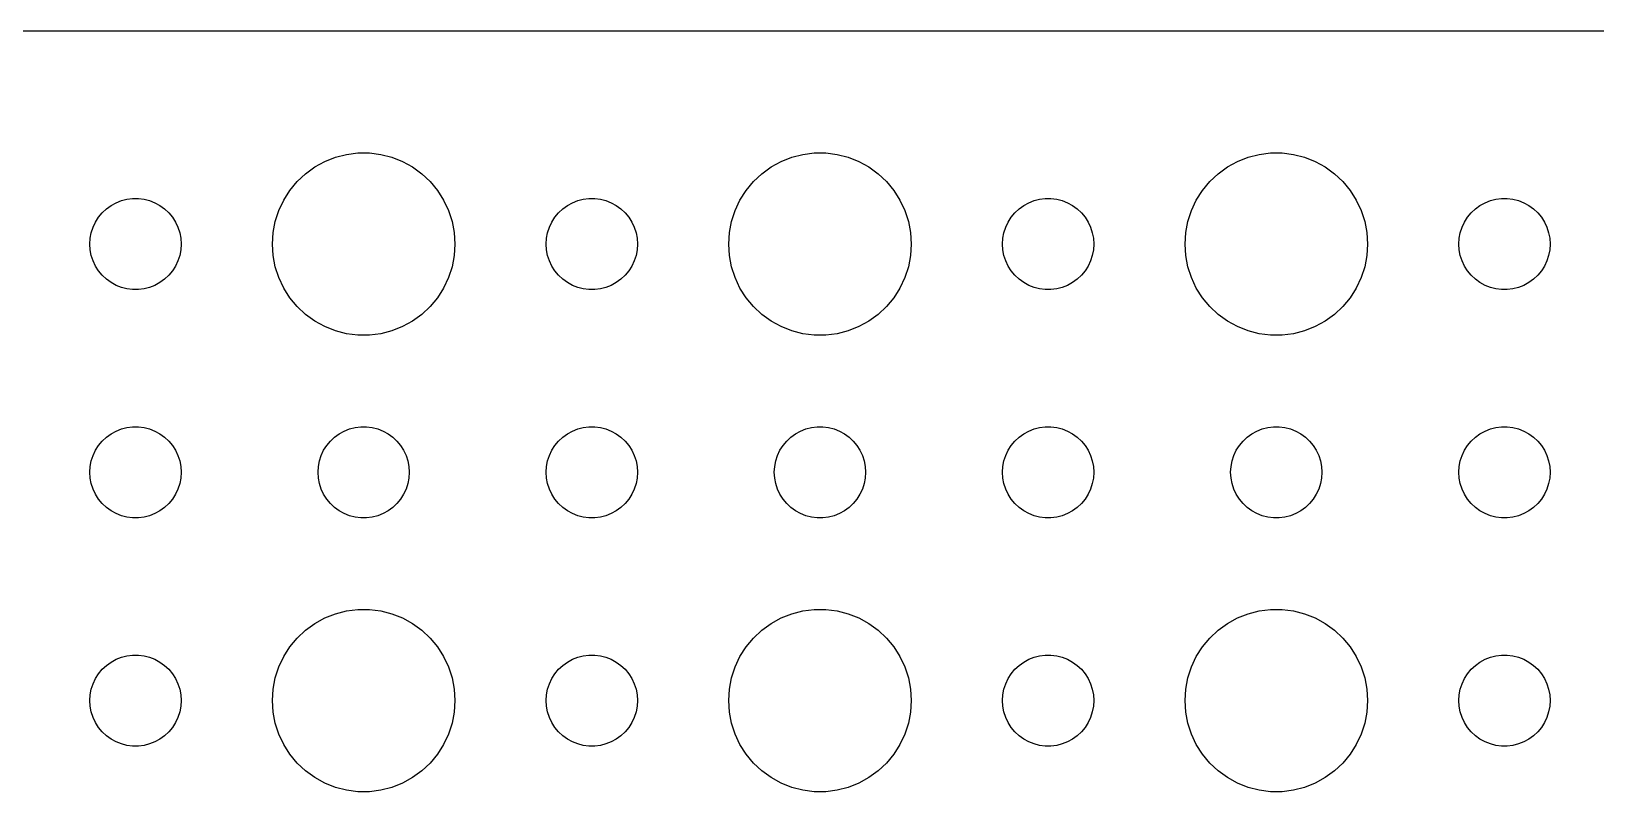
# Model space of a CAD drawing. Header units: metres. Extents: x -112 to 112, y -104 to 104.
# Drawn here: x -55.9 to -4.5, y 79.5 to 104.5 of the extents above; entities that cross this region are included whole.
import ezdxf

# ---------------------------------------------------------------- set-up
doc = ezdxf.new("R2010")
doc.units = ezdxf.units.M

msp = doc.modelspace()

# ---------------------------------------------------------------- linework, layer by layer
for p, q in [((107.314, 104.49), (-107.314, 104.49)), ((-46.2773, 100.214), (-45.927, 100.353)), ((-45.927, 100.353), (-45.5621, 100.447)), ((-45.5621, 100.447), (-45.1884, 100.494)), ((-45.1884, 100.494), (-44.8116, 100.494)), ((-44.8116, 100.494), (-44.4379, 100.447)), ((-44.4379, 100.447), (-44.0729, 100.353)), ((-44.0729, 100.353), (-43.7227, 100.214)), ((-31.2773, 100.214), (-30.927, 100.353)), ((-30.927, 100.353), (-30.5621, 100.447)), ((-30.5621, 100.447), (-30.1884, 100.494)), ((-30.1884, 100.494), (-29.8116, 100.494)), ((-29.8116, 100.494), (-29.4379, 100.447)), ((-29.4379, 100.447), (-29.0729, 100.353)), ((-29.0729, 100.353), (-28.7227, 100.214)), ((-16.2773, 100.214), (-15.927, 100.353)), ((-15.927, 100.353), (-15.5621, 100.447)), ((-15.5621, 100.447), (-15.1884, 100.494)), ((-15.1884, 100.494), (-14.8116, 100.494)), ((-14.8116, 100.494), (-14.4379, 100.447)), ((-14.4379, 100.447), (-14.0729, 100.353)), ((-14.0729, 100.353), (-13.7227, 100.214)), ((-47.1869, 99.5536), (-46.9123, 99.8115)), ((-46.9123, 99.8115), (-46.6075, 100.033)), ((-46.6075, 100.033), (-46.2773, 100.214)), ((-43.7227, 100.214), (-43.3925, 100.033)), ((-43.3925, 100.033), (-43.0877, 99.8115)), ((-43.0877, 99.8115), (-42.8131, 99.5536)), ((-32.1869, 99.5536), (-31.9123, 99.8115)), ((-31.9123, 99.8115), (-31.6075, 100.033)), ((-31.6075, 100.033), (-31.2773, 100.214)), ((-28.7227, 100.214), (-28.3925, 100.033)), ((-28.3925, 100.033), (-28.0877, 99.8115)), ((-28.0877, 99.8115), (-27.8131, 99.5536)), ((-17.1869, 99.5536), (-16.9123, 99.8115)), ((-16.9123, 99.8115), (-16.6075, 100.033)), ((-16.6075, 100.033), (-16.2773, 100.214)), ((-13.7227, 100.214), (-13.3925, 100.033)), ((-13.3925, 100.033), (-13.0877, 99.8115)), ((-13.0877, 99.8115), (-12.8131, 99.5536)), ((-47.6289, 98.9453), (-47.427, 99.2634)), ((-47.427, 99.2634), (-47.1869, 99.5536)), ((-42.8131, 99.5536), (-42.5729, 99.2634)), ((-42.5729, 99.2634), (-42.3711, 98.9453)), ((-32.6289, 98.9453), (-32.427, 99.2634)), ((-32.427, 99.2634), (-32.1869, 99.5536)), ((-27.8131, 99.5536), (-27.5729, 99.2634)), ((-27.5729, 99.2634), (-27.3711, 98.9453)), ((-17.6289, 98.9453), (-17.427, 99.2634)), ((-17.427, 99.2634), (-17.1869, 99.5536)), ((-12.8131, 99.5536), (-12.5729, 99.2634)), ((-12.5729, 99.2634), (-12.3711, 98.9453)), ((-53.4561, 98.6558), (-53.3037, 98.7665)), ((-53.3037, 98.7665), (-53.1387, 98.8572)), ((-53.1387, 98.8572), (-52.9635, 98.9266)), ((-52.9635, 98.9266), (-52.7811, 98.9734)), ((-52.7811, 98.9734), (-52.5942, 98.997)), ((-52.5942, 98.997), (-52.4058, 98.997)), ((-52.4058, 98.997), (-52.2189, 98.9734)), ((-52.2189, 98.9734), (-52.0365, 98.9266)), ((-52.0365, 98.9266), (-51.8613, 98.8572)), ((-51.8613, 98.8572), (-51.6963, 98.7665)), ((-51.6963, 98.7665), (-51.5439, 98.6558)), ((-47.7893, 98.6044), (-47.6289, 98.9453)), ((-42.3711, 98.9453), (-42.2107, 98.6044)), ((-38.4561, 98.6558), (-38.3037, 98.7665)), ((-38.3037, 98.7665), (-38.1387, 98.8572)), ((-38.1387, 98.8572), (-37.9635, 98.9266)), ((-37.9635, 98.9266), (-37.7811, 98.9734)), ((-37.7811, 98.9734), (-37.5942, 98.997)), ((-37.5942, 98.997), (-37.4058, 98.997)), ((-37.4058, 98.997), (-37.2189, 98.9734)), ((-37.2189, 98.9734), (-37.0365, 98.9266)), ((-37.0365, 98.9266), (-36.8613, 98.8572)), ((-36.8613, 98.8572), (-36.6963, 98.7665)), ((-36.6963, 98.7665), (-36.5439, 98.6558)), ((-32.7893, 98.6044), (-32.6289, 98.9453)), ((-27.3711, 98.9453), (-27.2107, 98.6044)), ((-23.4561, 98.6558), (-23.3037, 98.7665)), ((-23.3037, 98.7665), (-23.1387, 98.8572)), ((-23.1387, 98.8572), (-22.9635, 98.9266)), ((-22.9635, 98.9266), (-22.7811, 98.9734)), ((-22.7811, 98.9734), (-22.5942, 98.997)), ((-22.5942, 98.997), (-22.4058, 98.997)), ((-22.4058, 98.997), (-22.2189, 98.9734)), ((-22.2189, 98.9734), (-22.0365, 98.9266)), ((-22.0365, 98.9266), (-21.8613, 98.8572)), ((-21.8613, 98.8572), (-21.6963, 98.7665)), ((-21.6963, 98.7665), (-21.5439, 98.6558)), ((-17.7893, 98.6044), (-17.6289, 98.9453)), ((-12.3711, 98.9453), (-12.2107, 98.6044)), ((-8.45613, 98.6558), (-8.30373, 98.7665)), ((-8.30373, 98.7665), (-8.13866, 98.8572)), ((-8.13866, 98.8572), (-7.96352, 98.9266)), ((-7.96352, 98.9266), (-7.78107, 98.9734)), ((-7.78107, 98.9734), (-7.59418, 98.997)), ((-7.59418, 98.997), (-7.40581, 98.997)), ((-7.40581, 98.997), (-7.21892, 98.9734)), ((-7.21892, 98.9734), (-7.03647, 98.9266)), ((-7.03647, 98.9266), (-6.86133, 98.8572)), ((-6.86133, 98.8572), (-6.69626, 98.7665)), ((-6.69626, 98.7665), (-6.54385, 98.6558)), ((-53.8947, 98.0522), (-53.8145, 98.2226)), ((-53.8145, 98.2226), (-53.7135, 98.3817)), ((-53.7135, 98.3817), (-53.5934, 98.5268)), ((-53.5934, 98.5268), (-53.4561, 98.6558)), ((-51.5439, 98.6558), (-51.4065, 98.5268)), ((-51.4065, 98.5268), (-51.2865, 98.3817)), ((-51.2865, 98.3817), (-51.1855, 98.2226)), ((-51.1855, 98.2226), (-51.1053, 98.0522)), ((-47.9763, 97.876), (-47.9057, 98.2461)), ((-47.9057, 98.2461), (-47.7893, 98.6044)), ((-42.2107, 98.6044), (-42.0942, 98.2461)), ((-42.0942, 98.2461), (-42.0237, 97.876)), ((-38.8947, 98.0522), (-38.8145, 98.2226)), ((-38.8145, 98.2226), (-38.7135, 98.3817)), ((-38.7135, 98.3817), (-38.5934, 98.5268)), ((-38.5934, 98.5268), (-38.4561, 98.6558)), ((-36.5439, 98.6558), (-36.4065, 98.5268)), ((-36.4065, 98.5268), (-36.2865, 98.3817)), ((-36.2865, 98.3817), (-36.1855, 98.2226)), ((-36.1855, 98.2226), (-36.1053, 98.0522)), ((-32.9763, 97.876), (-32.9057, 98.2461)), ((-32.9057, 98.2461), (-32.7893, 98.6044)), ((-27.2107, 98.6044), (-27.0942, 98.2461)), ((-27.0942, 98.2461), (-27.0237, 97.876)), ((-23.8947, 98.0522), (-23.8145, 98.2226)), ((-23.8145, 98.2226), (-23.7135, 98.3817)), ((-23.7135, 98.3817), (-23.5934, 98.5268)), ((-23.5934, 98.5268), (-23.4561, 98.6558)), ((-21.5439, 98.6558), (-21.4065, 98.5268)), ((-21.4065, 98.5268), (-21.2865, 98.3817)), ((-21.2865, 98.3817), (-21.1855, 98.2226)), ((-21.1855, 98.2226), (-21.1053, 98.0522)), ((-17.9763, 97.876), (-17.9057, 98.2461)), ((-17.9057, 98.2461), (-17.7893, 98.6044)), ((-12.2107, 98.6044), (-12.0942, 98.2461)), ((-12.0942, 98.2461), (-12.0237, 97.876)), ((-8.89465, 98.0522), (-8.81445, 98.2226)), ((-8.81445, 98.2226), (-8.71352, 98.3817)), ((-8.71352, 98.3817), (-8.59344, 98.5268)), ((-8.59344, 98.5268), (-8.45613, 98.6558)), ((-6.54385, 98.6558), (-6.40654, 98.5268)), ((-6.40654, 98.5268), (-6.28647, 98.3817)), ((-6.28647, 98.3817), (-6.18553, 98.2226)), ((-6.18553, 98.2226), (-6.10533, 98.0522)), ((-53.9882, 97.688), (-53.9529, 97.873)), ((-53.9529, 97.873), (-53.8947, 98.0522)), ((-51.1053, 98.0522), (-51.0471, 97.873)), ((-51.0471, 97.873), (-51.0118, 97.688)), ((-48, 97.5), (-47.9763, 97.876)), ((-42.0237, 97.876), (-42, 97.5)), ((-38.9882, 97.688), (-38.9529, 97.873)), ((-38.9529, 97.873), (-38.8947, 98.0522)), ((-36.1053, 98.0522), (-36.0471, 97.873)), ((-36.0471, 97.873), (-36.0118, 97.688)), ((-33, 97.5), (-32.9763, 97.876)), ((-27.0237, 97.876), (-27, 97.5)), ((-23.9882, 97.688), (-23.9529, 97.873)), ((-23.9529, 97.873), (-23.8947, 98.0522)), ((-21.1053, 98.0522), (-21.0471, 97.873)), ((-21.0471, 97.873), (-21.0118, 97.688)), ((-18, 97.5), (-17.9763, 97.876)), ((-12.0237, 97.876), (-12, 97.5)), ((-8.98816, 97.688), (-8.95287, 97.873)), ((-8.95287, 97.873), (-8.89465, 98.0522)), ((-6.10533, 98.0522), (-6.04712, 97.873)), ((-6.04712, 97.873), (-6.01183, 97.688)), ((-54, 97.5), (-53.9882, 97.688)), ((-53.9882, 97.312), (-54, 97.5)), ((-53.9529, 97.127), (-53.9882, 97.312)), ((-51.0118, 97.312), (-51.0471, 97.127)), ((-51.0118, 97.688), (-51, 97.5)), ((-51, 97.5), (-51.0118, 97.312)), ((-47.9763, 97.124), (-48, 97.5)), ((-42, 97.5), (-42.0237, 97.124)), ((-39, 97.5), (-38.9882, 97.688)), ((-38.9882, 97.312), (-39, 97.5)), ((-38.9529, 97.127), (-38.9882, 97.312)), ((-36.0118, 97.312), (-36.0471, 97.127)), ((-36.0118, 97.688), (-36, 97.5)), ((-36, 97.5), (-36.0118, 97.312)), ((-32.9763, 97.124), (-33, 97.5)), ((-27, 97.5), (-27.0237, 97.124)), ((-24, 97.5), (-23.9882, 97.688)), ((-23.9882, 97.312), (-24, 97.5)), ((-23.9529, 97.127), (-23.9882, 97.312)), ((-21.0118, 97.312), (-21.0471, 97.127)), ((-21.0118, 97.688), (-21, 97.5)), ((-21, 97.5), (-21.0118, 97.312)), ((-17.9763, 97.124), (-18, 97.5)), ((-12, 97.5), (-12.0237, 97.124)), ((-9, 97.5), (-8.98816, 97.688)), ((-8.98816, 97.312), (-9, 97.5)), ((-8.95287, 97.127), (-8.98816, 97.312)), ((-6.01183, 97.312), (-6.04712, 97.127)), ((-6.01183, 97.688), (-6, 97.5)), ((-6, 97.5), (-6.01183, 97.312)), ((-53.8947, 96.9478), (-53.9529, 97.127)), ((-53.8145, 96.7774), (-53.8947, 96.9478)), ((-53.7135, 96.6183), (-53.8145, 96.7774)), ((-51.1855, 96.7774), (-51.2865, 96.6183)), ((-51.1053, 96.9478), (-51.1855, 96.7774)), ((-51.0471, 97.127), (-51.1053, 96.9478)), ((-47.9057, 96.7539), (-47.9763, 97.124)), ((-47.7893, 96.3956), (-47.9057, 96.7539)), ((-42.0942, 96.7539), (-42.2107, 96.3956)), ((-42.0237, 97.124), (-42.0942, 96.7539)), ((-38.8947, 96.9478), (-38.9529, 97.127)), ((-38.8145, 96.7774), (-38.8947, 96.9478)), ((-38.7135, 96.6183), (-38.8145, 96.7774)), ((-36.1855, 96.7774), (-36.2865, 96.6183)), ((-36.1053, 96.9478), (-36.1855, 96.7774)), ((-36.0471, 97.127), (-36.1053, 96.9478)), ((-32.9057, 96.7539), (-32.9763, 97.124)), ((-32.7893, 96.3956), (-32.9057, 96.7539)), ((-27.0942, 96.7539), (-27.2107, 96.3956)), ((-27.0237, 97.124), (-27.0942, 96.7539)), ((-23.8947, 96.9478), (-23.9529, 97.127)), ((-23.8145, 96.7774), (-23.8947, 96.9478)), ((-23.7135, 96.6183), (-23.8145, 96.7774)), ((-21.1855, 96.7774), (-21.2865, 96.6183)), ((-21.1053, 96.9478), (-21.1855, 96.7774)), ((-21.0471, 97.127), (-21.1053, 96.9478)), ((-17.9057, 96.7539), (-17.9763, 97.124)), ((-17.7893, 96.3956), (-17.9057, 96.7539)), ((-12.0942, 96.7539), (-12.2107, 96.3956)), ((-12.0237, 97.124), (-12.0942, 96.7539)), ((-8.89465, 96.9478), (-8.95287, 97.127)), ((-8.81445, 96.7774), (-8.89465, 96.9478)), ((-8.71352, 96.6183), (-8.81445, 96.7774)), ((-6.18553, 96.7774), (-6.28647, 96.6183)), ((-6.10533, 96.9478), (-6.18553, 96.7774)), ((-6.04712, 97.127), (-6.10533, 96.9478)), ((-53.5934, 96.4732), (-53.7135, 96.6183)), ((-53.4561, 96.3442), (-53.5934, 96.4732)), ((-53.3037, 96.2335), (-53.4561, 96.3442)), ((-53.1387, 96.1428), (-53.3037, 96.2335)), ((-51.6963, 96.2335), (-51.8613, 96.1428)), ((-51.5439, 96.3442), (-51.6963, 96.2335)), ((-51.4065, 96.4732), (-51.5439, 96.3442)), ((-51.2865, 96.6183), (-51.4065, 96.4732)), ((-47.6289, 96.0547), (-47.7893, 96.3956)), ((-42.2107, 96.3956), (-42.3711, 96.0547)), ((-38.5934, 96.4732), (-38.7135, 96.6183)), ((-38.4561, 96.3442), (-38.5934, 96.4732)), ((-38.3037, 96.2335), (-38.4561, 96.3442)), ((-38.1387, 96.1428), (-38.3037, 96.2335)), ((-36.6963, 96.2335), (-36.8613, 96.1428)), ((-36.5439, 96.3442), (-36.6963, 96.2335)), ((-36.4065, 96.4732), (-36.5439, 96.3442)), ((-36.2865, 96.6183), (-36.4065, 96.4732)), ((-32.6289, 96.0547), (-32.7893, 96.3956)), ((-27.2107, 96.3956), (-27.3711, 96.0547)), ((-23.5934, 96.4732), (-23.7135, 96.6183)), ((-23.4561, 96.3442), (-23.5934, 96.4732)), ((-23.3037, 96.2335), (-23.4561, 96.3442)), ((-23.1387, 96.1428), (-23.3037, 96.2335)), ((-21.6963, 96.2335), (-21.8613, 96.1428)), ((-21.5439, 96.3442), (-21.6963, 96.2335)), ((-21.4065, 96.4732), (-21.5439, 96.3442)), ((-21.2865, 96.6183), (-21.4065, 96.4732)), ((-17.6289, 96.0547), (-17.7893, 96.3956)), ((-12.2107, 96.3956), (-12.3711, 96.0547)), ((-8.59344, 96.4732), (-8.71352, 96.6183)), ((-8.45613, 96.3442), (-8.59344, 96.4732)), ((-8.30373, 96.2335), (-8.45613, 96.3442)), ((-8.13866, 96.1428), (-8.30373, 96.2335)), ((-6.69626, 96.2335), (-6.86133, 96.1428)), ((-6.54385, 96.3442), (-6.69626, 96.2335)), ((-6.40654, 96.4732), (-6.54385, 96.3442)), ((-6.28647, 96.6183), (-6.40654, 96.4732)), ((-52.9635, 96.0734), (-53.1387, 96.1428)), ((-52.7811, 96.0266), (-52.9635, 96.0734)), ((-52.5942, 96.003), (-52.7811, 96.0266)), ((-52.4058, 96.003), (-52.5942, 96.003)), ((-52.2189, 96.0266), (-52.4058, 96.003)), ((-52.0365, 96.0734), (-52.2189, 96.0266)), ((-51.8613, 96.1428), (-52.0365, 96.0734)), ((-47.427, 95.7366), (-47.6289, 96.0547)), ((-47.1869, 95.4464), (-47.427, 95.7366)), ((-42.5729, 95.7366), (-42.8131, 95.4464)), ((-42.3711, 96.0547), (-42.5729, 95.7366)), ((-37.9635, 96.0734), (-38.1387, 96.1428)), ((-37.7811, 96.0266), (-37.9635, 96.0734)), ((-37.5942, 96.003), (-37.7811, 96.0266)), ((-37.4058, 96.003), (-37.5942, 96.003)), ((-37.2189, 96.0266), (-37.4058, 96.003)), ((-37.0365, 96.0734), (-37.2189, 96.0266)), ((-36.8613, 96.1428), (-37.0365, 96.0734)), ((-32.427, 95.7366), (-32.6289, 96.0547)), ((-32.1869, 95.4464), (-32.427, 95.7366)), ((-27.5729, 95.7366), (-27.8131, 95.4464)), ((-27.3711, 96.0547), (-27.5729, 95.7366)), ((-22.9635, 96.0734), (-23.1387, 96.1428)), ((-22.7811, 96.0266), (-22.9635, 96.0734)), ((-22.5942, 96.003), (-22.7811, 96.0266)), ((-22.4058, 96.003), (-22.5942, 96.003)), ((-22.2189, 96.0266), (-22.4058, 96.003)), ((-22.0365, 96.0734), (-22.2189, 96.0266)), ((-21.8613, 96.1428), (-22.0365, 96.0734)), ((-17.427, 95.7366), (-17.6289, 96.0547)), ((-17.1869, 95.4464), (-17.427, 95.7366)), ((-12.5729, 95.7366), (-12.8131, 95.4464)), ((-12.3711, 96.0547), (-12.5729, 95.7366)), ((-7.96352, 96.0734), (-8.13866, 96.1428)), ((-7.78107, 96.0266), (-7.96352, 96.0734)), ((-7.59418, 96.003), (-7.78107, 96.0266)), ((-7.40581, 96.003), (-7.59418, 96.003)), ((-7.21892, 96.0266), (-7.40581, 96.003)), ((-7.03647, 96.0734), (-7.21892, 96.0266)), ((-6.86133, 96.1428), (-7.03647, 96.0734)), ((-46.9123, 95.1885), (-47.1869, 95.4464)), ((-46.6075, 94.967), (-46.9123, 95.1885)), ((-43.0877, 95.1885), (-43.3925, 94.967)), ((-42.8131, 95.4464), (-43.0877, 95.1885)), ((-31.9123, 95.1885), (-32.1869, 95.4464)), ((-31.6075, 94.967), (-31.9123, 95.1885)), ((-28.0877, 95.1885), (-28.3925, 94.967)), ((-27.8131, 95.4464), (-28.0877, 95.1885)), ((-16.9123, 95.1885), (-17.1869, 95.4464)), ((-16.6075, 94.967), (-16.9123, 95.1885)), ((-13.0877, 95.1885), (-13.3925, 94.967)), ((-12.8131, 95.4464), (-13.0877, 95.1885)), ((-46.2773, 94.7855), (-46.6075, 94.967)), ((-45.927, 94.6468), (-46.2773, 94.7855)), ((-45.5621, 94.5531), (-45.927, 94.6468)), ((-44.0729, 94.6468), (-44.4379, 94.5531)), ((-43.7227, 94.7855), (-44.0729, 94.6468)), ((-43.3925, 94.967), (-43.7227, 94.7855)), ((-31.2773, 94.7855), (-31.6075, 94.967)), ((-30.927, 94.6468), (-31.2773, 94.7855)), ((-30.5621, 94.5531), (-30.927, 94.6468)), ((-29.0729, 94.6468), (-29.4379, 94.5531)), ((-28.7227, 94.7855), (-29.0729, 94.6468)), ((-28.3925, 94.967), (-28.7227, 94.7855)), ((-16.2773, 94.7855), (-16.6075, 94.967)), ((-15.927, 94.6468), (-16.2773, 94.7855)), ((-15.5621, 94.5531), (-15.927, 94.6468)), ((-14.0729, 94.6468), (-14.4379, 94.5531)), ((-13.7227, 94.7855), (-14.0729, 94.6468)), ((-13.3925, 94.967), (-13.7227, 94.7855)), ((-45.1884, 94.5059), (-45.5621, 94.5531)), ((-44.8116, 94.5059), (-45.1884, 94.5059)), ((-44.4379, 94.5531), (-44.8116, 94.5059)), ((-30.1884, 94.5059), (-30.5621, 94.5531)), ((-29.8116, 94.5059), (-30.1884, 94.5059)), ((-29.4379, 94.5531), (-29.8116, 94.5059)), ((-15.1884, 94.5059), (-15.5621, 94.5531)), ((-14.8116, 94.5059), (-15.1884, 94.5059)), ((-14.4379, 94.5531), (-14.8116, 94.5059)), ((-53.7135, 90.8817), (-53.5934, 91.0268)), ((-53.5934, 91.0268), (-53.4561, 91.1558)), ((-53.4561, 91.1558), (-53.3037, 91.2665)), ((-53.3037, 91.2665), (-53.1387, 91.3572)), ((-53.1387, 91.3572), (-52.9635, 91.4266)), ((-52.9635, 91.4266), (-52.7811, 91.4734)), ((-52.7811, 91.4734), (-52.5942, 91.497)), ((-52.5942, 91.497), (-52.4058, 91.497)), ((-52.4058, 91.497), (-52.2189, 91.4734)), ((-52.2189, 91.4734), (-52.0365, 91.4266)), ((-52.0365, 91.4266), (-51.8613, 91.3572)), ((-51.8613, 91.3572), (-51.6963, 91.2665)), ((-51.6963, 91.2665), (-51.5439, 91.1558)), ((-51.5439, 91.1558), (-51.4065, 91.0268)), ((-51.4065, 91.0268), (-51.2865, 90.8817)), ((-46.2135, 90.8817), (-46.0934, 91.0268)), ((-46.0934, 91.0268), (-45.9561, 91.1558)), ((-45.9561, 91.1558), (-45.8037, 91.2665)), ((-45.8037, 91.2665), (-45.6387, 91.3572)), ((-45.6387, 91.3572), (-45.4635, 91.4266)), ((-45.4635, 91.4266), (-45.2811, 91.4734)), ((-45.2811, 91.4734), (-45.0942, 91.497)), ((-45.0942, 91.497), (-44.9058, 91.497)), ((-44.9058, 91.497), (-44.7189, 91.4734)), ((-44.7189, 91.4734), (-44.5365, 91.4266)), ((-44.5365, 91.4266), (-44.3613, 91.3572)), ((-44.3613, 91.3572), (-44.1963, 91.2665)), ((-44.1963, 91.2665), (-44.0439, 91.1558)), ((-44.0439, 91.1558), (-43.9065, 91.0268)), ((-43.9065, 91.0268), (-43.7865, 90.8817)), ((-38.7135, 90.8817), (-38.5934, 91.0268)), ((-38.5934, 91.0268), (-38.4561, 91.1558)), ((-38.4561, 91.1558), (-38.3037, 91.2665)), ((-38.3037, 91.2665), (-38.1387, 91.3572)), ((-38.1387, 91.3572), (-37.9635, 91.4266)), ((-37.9635, 91.4266), (-37.7811, 91.4734)), ((-37.7811, 91.4734), (-37.5942, 91.497)), ((-37.5942, 91.497), (-37.4058, 91.497)), ((-37.4058, 91.497), (-37.2189, 91.4734)), ((-37.2189, 91.4734), (-37.0365, 91.4266)), ((-37.0365, 91.4266), (-36.8613, 91.3572)), ((-36.8613, 91.3572), (-36.6963, 91.2665)), ((-36.6963, 91.2665), (-36.5439, 91.1558)), ((-36.5439, 91.1558), (-36.4065, 91.0268)), ((-36.4065, 91.0268), (-36.2865, 90.8817)), ((-31.2135, 90.8817), (-31.0934, 91.0268)), ((-31.0934, 91.0268), (-30.9561, 91.1558)), ((-30.9561, 91.1558), (-30.8037, 91.2665)), ((-30.8037, 91.2665), (-30.6387, 91.3572)), ((-30.6387, 91.3572), (-30.4635, 91.4266)), ((-30.4635, 91.4266), (-30.2811, 91.4734)), ((-30.2811, 91.4734), (-30.0942, 91.497)), ((-30.0942, 91.497), (-29.9058, 91.497)), ((-29.9058, 91.497), (-29.7189, 91.4734)), ((-29.7189, 91.4734), (-29.5365, 91.4266)), ((-29.5365, 91.4266), (-29.3613, 91.3572)), ((-29.3613, 91.3572), (-29.1963, 91.2665)), ((-29.1963, 91.2665), (-29.0439, 91.1558)), ((-29.0439, 91.1558), (-28.9065, 91.0268)), ((-28.9065, 91.0268), (-28.7865, 90.8817)), ((-23.7135, 90.8817), (-23.5934, 91.0268)), ((-23.5934, 91.0268), (-23.4561, 91.1558)), ((-23.4561, 91.1558), (-23.3037, 91.2665)), ((-23.3037, 91.2665), (-23.1387, 91.3572)), ((-23.1387, 91.3572), (-22.9635, 91.4266)), ((-22.9635, 91.4266), (-22.7811, 91.4734)), ((-22.7811, 91.4734), (-22.5942, 91.497)), ((-22.5942, 91.497), (-22.4058, 91.497)), ((-22.4058, 91.497), (-22.2189, 91.4734)), ((-22.2189, 91.4734), (-22.0365, 91.4266)), ((-22.0365, 91.4266), (-21.8613, 91.3572)), ((-21.8613, 91.3572), (-21.6963, 91.2665)), ((-21.6963, 91.2665), (-21.5439, 91.1558)), ((-21.5439, 91.1558), (-21.4065, 91.0268)), ((-21.4065, 91.0268), (-21.2865, 90.8817)), ((-16.2135, 90.8817), (-16.0934, 91.0268)), ((-16.0934, 91.0268), (-15.9561, 91.1558)), ((-15.9561, 91.1558), (-15.8037, 91.2665)), ((-15.8037, 91.2665), (-15.6387, 91.3572)), ((-15.6387, 91.3572), (-15.4635, 91.4266)), ((-15.4635, 91.4266), (-15.2811, 91.4734)), ((-15.2811, 91.4734), (-15.0942, 91.497)), ((-15.0942, 91.497), (-14.9058, 91.497)), ((-14.9058, 91.497), (-14.7189, 91.4734)), ((-14.7189, 91.4734), (-14.5365, 91.4266)), ((-14.5365, 91.4266), (-14.3613, 91.3572)), ((-14.3613, 91.3572), (-14.1963, 91.2665)), ((-14.1963, 91.2665), (-14.0439, 91.1558)), ((-14.0439, 91.1558), (-13.9065, 91.0268)), ((-13.9065, 91.0268), (-13.7865, 90.8817)), ((-8.71352, 90.8817), (-8.59344, 91.0268)), ((-8.59344, 91.0268), (-8.45613, 91.1558)), ((-8.45613, 91.1558), (-8.30373, 91.2665)), ((-8.30373, 91.2665), (-8.13866, 91.3572)), ((-8.13866, 91.3572), (-7.96352, 91.4266)), ((-7.96352, 91.4266), (-7.78107, 91.4734)), ((-7.78107, 91.4734), (-7.59418, 91.497)), ((-7.59418, 91.497), (-7.40581, 91.497)), ((-7.40581, 91.497), (-7.21892, 91.4734)), ((-7.21892, 91.4734), (-7.03647, 91.4266)), ((-7.03647, 91.4266), (-6.86133, 91.3572)), ((-6.86133, 91.3572), (-6.69626, 91.2665)), ((-6.69626, 91.2665), (-6.54385, 91.1558)), ((-6.54385, 91.1558), (-6.40654, 91.0268)), ((-6.40654, 91.0268), (-6.28647, 90.8817)), ((-53.9529, 90.373), (-53.8947, 90.5522)), ((-53.8947, 90.5522), (-53.8145, 90.7226)), ((-53.8145, 90.7226), (-53.7135, 90.8817)), ((-51.2865, 90.8817), (-51.1855, 90.7226)), ((-51.1855, 90.7226), (-51.1053, 90.5522)), ((-51.1053, 90.5522), (-51.0471, 90.373)), ((-46.4529, 90.373), (-46.3947, 90.5522)), ((-46.3947, 90.5522), (-46.3145, 90.7226)), ((-46.3145, 90.7226), (-46.2135, 90.8817)), ((-43.7865, 90.8817), (-43.6855, 90.7226)), ((-43.6855, 90.7226), (-43.6053, 90.5522)), ((-43.6053, 90.5522), (-43.5471, 90.373)), ((-38.9529, 90.373), (-38.8947, 90.5522)), ((-38.8947, 90.5522), (-38.8145, 90.7226)), ((-38.8145, 90.7226), (-38.7135, 90.8817)), ((-36.2865, 90.8817), (-36.1855, 90.7226)), ((-36.1855, 90.7226), (-36.1053, 90.5522)), ((-36.1053, 90.5522), (-36.0471, 90.373)), ((-31.4529, 90.373), (-31.3947, 90.5522)), ((-31.3947, 90.5522), (-31.3145, 90.7226)), ((-31.3145, 90.7226), (-31.2135, 90.8817)), ((-28.7865, 90.8817), (-28.6855, 90.7226)), ((-28.6855, 90.7226), (-28.6053, 90.5522)), ((-28.6053, 90.5522), (-28.5471, 90.373)), ((-23.9529, 90.373), (-23.8947, 90.5522)), ((-23.8947, 90.5522), (-23.8145, 90.7226)), ((-23.8145, 90.7226), (-23.7135, 90.8817)), ((-21.2865, 90.8817), (-21.1855, 90.7226)), ((-21.1855, 90.7226), (-21.1053, 90.5522)), ((-21.1053, 90.5522), (-21.0471, 90.373)), ((-16.4529, 90.373), (-16.3947, 90.5522)), ((-16.3947, 90.5522), (-16.3145, 90.7226)), ((-16.3145, 90.7226), (-16.2135, 90.8817)), ((-13.7865, 90.8817), (-13.6855, 90.7226)), ((-13.6855, 90.7226), (-13.6053, 90.5522)), ((-13.6053, 90.5522), (-13.5471, 90.373)), ((-8.95287, 90.373), (-8.89465, 90.5522)), ((-8.89465, 90.5522), (-8.81445, 90.7226)), ((-8.81445, 90.7226), (-8.71352, 90.8817)), ((-6.28647, 90.8817), (-6.18553, 90.7226)), ((-6.18553, 90.7226), (-6.10533, 90.5522)), ((-6.10533, 90.5522), (-6.04712, 90.373)), ((-54, 90), (-53.9882, 90.188)), ((-53.9882, 89.812), (-54, 90)), ((-53.9882, 90.188), (-53.9529, 90.373)), ((-51.0471, 90.373), (-51.0118, 90.188)), ((-51.0118, 90.188), (-51, 90)), ((-51, 90), (-51.0118, 89.812)), ((-46.5, 90), (-46.4882, 90.188)), ((-46.4882, 89.812), (-46.5, 90)), ((-46.4882, 90.188), (-46.4529, 90.373)), ((-43.5471, 90.373), (-43.5118, 90.188)), ((-43.5118, 90.188), (-43.5, 90)), ((-43.5, 90), (-43.5118, 89.812)), ((-39, 90), (-38.9882, 90.188)), ((-38.9882, 89.812), (-39, 90)), ((-38.9882, 90.188), (-38.9529, 90.373)), ((-36.0471, 90.373), (-36.0118, 90.188)), ((-36.0118, 90.188), (-36, 90)), ((-36, 90), (-36.0118, 89.812)), ((-31.5, 90), (-31.4882, 90.188)), ((-31.4882, 89.812), (-31.5, 90)), ((-31.4882, 90.188), (-31.4529, 90.373)), ((-28.5471, 90.373), (-28.5118, 90.188)), ((-28.5118, 90.188), (-28.5, 90)), ((-28.5, 90), (-28.5118, 89.812)), ((-24, 90), (-23.9882, 90.188)), ((-23.9882, 89.812), (-24, 90)), ((-23.9882, 90.188), (-23.9529, 90.373)), ((-21.0471, 90.373), (-21.0118, 90.188)), ((-21.0118, 90.188), (-21, 90)), ((-21, 90), (-21.0118, 89.812)), ((-16.5, 90), (-16.4882, 90.188)), ((-16.4882, 89.812), (-16.5, 90)), ((-16.4882, 90.188), (-16.4529, 90.373)), ((-13.5471, 90.373), (-13.5118, 90.188)), ((-13.5118, 90.188), (-13.5, 90)), ((-13.5, 90), (-13.5118, 89.812)), ((-9, 90), (-8.98816, 90.188)), ((-8.98816, 89.812), (-9, 90)), ((-8.98816, 90.188), (-8.95287, 90.373)), ((-6.04712, 90.373), (-6.01183, 90.188)), ((-6.01183, 90.188), (-6, 90)), ((-6, 90), (-6.01183, 89.812)), ((-53.9529, 89.627), (-53.9882, 89.812)), ((-53.8947, 89.4478), (-53.9529, 89.627)), ((-51.0471, 89.627), (-51.1053, 89.4478)), ((-51.0118, 89.812), (-51.0471, 89.627)), ((-46.4529, 89.627), (-46.4882, 89.812)), ((-46.3947, 89.4478), (-46.4529, 89.627)), ((-43.5471, 89.627), (-43.6053, 89.4478)), ((-43.5118, 89.812), (-43.5471, 89.627)), ((-38.9529, 89.627), (-38.9882, 89.812)), ((-38.8947, 89.4478), (-38.9529, 89.627)), ((-36.0471, 89.627), (-36.1053, 89.4478)), ((-36.0118, 89.812), (-36.0471, 89.627)), ((-31.4529, 89.627), (-31.4882, 89.812)), ((-31.3947, 89.4478), (-31.4529, 89.627)), ((-28.5471, 89.627), (-28.6053, 89.4478)), ((-28.5118, 89.812), (-28.5471, 89.627)), ((-23.9529, 89.627), (-23.9882, 89.812)), ((-23.8947, 89.4478), (-23.9529, 89.627)), ((-21.0471, 89.627), (-21.1053, 89.4478)), ((-21.0118, 89.812), (-21.0471, 89.627)), ((-16.4529, 89.627), (-16.4882, 89.812)), ((-16.3947, 89.4478), (-16.4529, 89.627)), ((-13.5471, 89.627), (-13.6053, 89.4478)), ((-13.5118, 89.812), (-13.5471, 89.627)), ((-8.95287, 89.627), (-8.98816, 89.812)), ((-8.89465, 89.4478), (-8.95287, 89.627)), ((-6.04712, 89.627), (-6.10533, 89.4478)), ((-6.01183, 89.812), (-6.04712, 89.627)), ((-53.8145, 89.2774), (-53.8947, 89.4478)), ((-53.7135, 89.1183), (-53.8145, 89.2774)), ((-53.5934, 88.9732), (-53.7135, 89.1183)), ((-53.4561, 88.8442), (-53.5934, 88.9732)), ((-51.4065, 88.9732), (-51.5439, 88.8442)), ((-51.2865, 89.1183), (-51.4065, 88.9732)), ((-51.1855, 89.2774), (-51.2865, 89.1183)), ((-51.1053, 89.4478), (-51.1855, 89.2774)), ((-46.3145, 89.2774), (-46.3947, 89.4478)), ((-46.2135, 89.1183), (-46.3145, 89.2774)), ((-46.0934, 88.9732), (-46.2135, 89.1183)), ((-45.9561, 88.8442), (-46.0934, 88.9732)), ((-43.9065, 88.9732), (-44.0439, 88.8442)), ((-43.7865, 89.1183), (-43.9065, 88.9732)), ((-43.6855, 89.2774), (-43.7865, 89.1183)), ((-43.6053, 89.4478), (-43.6855, 89.2774)), ((-38.8145, 89.2774), (-38.8947, 89.4478)), ((-38.7135, 89.1183), (-38.8145, 89.2774)), ((-38.5934, 88.9732), (-38.7135, 89.1183)), ((-38.4561, 88.8442), (-38.5934, 88.9732)), ((-36.4065, 88.9732), (-36.5439, 88.8442)), ((-36.2865, 89.1183), (-36.4065, 88.9732)), ((-36.1855, 89.2774), (-36.2865, 89.1183)), ((-36.1053, 89.4478), (-36.1855, 89.2774)), ((-31.3145, 89.2774), (-31.3947, 89.4478)), ((-31.2135, 89.1183), (-31.3145, 89.2774)), ((-31.0934, 88.9732), (-31.2135, 89.1183)), ((-30.9561, 88.8442), (-31.0934, 88.9732)), ((-28.9065, 88.9732), (-29.0439, 88.8442)), ((-28.7865, 89.1183), (-28.9065, 88.9732)), ((-28.6855, 89.2774), (-28.7865, 89.1183)), ((-28.6053, 89.4478), (-28.6855, 89.2774)), ((-23.8145, 89.2774), (-23.8947, 89.4478)), ((-23.7135, 89.1183), (-23.8145, 89.2774)), ((-23.5934, 88.9732), (-23.7135, 89.1183)), ((-23.4561, 88.8442), (-23.5934, 88.9732)), ((-21.4065, 88.9732), (-21.5439, 88.8442)), ((-21.2865, 89.1183), (-21.4065, 88.9732)), ((-21.1855, 89.2774), (-21.2865, 89.1183)), ((-21.1053, 89.4478), (-21.1855, 89.2774)), ((-16.3145, 89.2774), (-16.3947, 89.4478)), ((-16.2135, 89.1183), (-16.3145, 89.2774)), ((-16.0934, 88.9732), (-16.2135, 89.1183)), ((-15.9561, 88.8442), (-16.0934, 88.9732)), ((-13.9065, 88.9732), (-14.0439, 88.8442)), ((-13.7865, 89.1183), (-13.9065, 88.9732)), ((-13.6855, 89.2774), (-13.7865, 89.1183)), ((-13.6053, 89.4478), (-13.6855, 89.2774)), ((-8.81445, 89.2774), (-8.89465, 89.4478)), ((-8.71352, 89.1183), (-8.81445, 89.2774)), ((-8.59344, 88.9732), (-8.71352, 89.1183)), ((-8.45613, 88.8442), (-8.59344, 88.9732)), ((-6.40654, 88.9732), (-6.54385, 88.8442)), ((-6.28647, 89.1183), (-6.40654, 88.9732)), ((-6.18553, 89.2774), (-6.28647, 89.1183)), ((-6.10533, 89.4478), (-6.18553, 89.2774)), ((-53.3037, 88.7335), (-53.4561, 88.8442)), ((-53.1387, 88.6428), (-53.3037, 88.7335)), ((-52.9635, 88.5734), (-53.1387, 88.6428)), ((-52.7811, 88.5266), (-52.9635, 88.5734)), ((-52.5942, 88.503), (-52.7811, 88.5266)), ((-52.4058, 88.503), (-52.5942, 88.503)), ((-52.2189, 88.5266), (-52.4058, 88.503)), ((-52.0365, 88.5734), (-52.2189, 88.5266)), ((-51.8613, 88.6428), (-52.0365, 88.5734)), ((-51.6963, 88.7335), (-51.8613, 88.6428)), ((-51.5439, 88.8442), (-51.6963, 88.7335)), ((-45.8037, 88.7335), (-45.9561, 88.8442)), ((-45.6387, 88.6428), (-45.8037, 88.7335)), ((-45.4635, 88.5734), (-45.6387, 88.6428)), ((-45.2811, 88.5266), (-45.4635, 88.5734)), ((-45.0942, 88.503), (-45.2811, 88.5266)), ((-44.9058, 88.503), (-45.0942, 88.503)), ((-44.7189, 88.5266), (-44.9058, 88.503)), ((-44.5365, 88.5734), (-44.7189, 88.5266)), ((-44.3613, 88.6428), (-44.5365, 88.5734)), ((-44.1963, 88.7335), (-44.3613, 88.6428)), ((-44.0439, 88.8442), (-44.1963, 88.7335)), ((-38.3037, 88.7335), (-38.4561, 88.8442)), ((-38.1387, 88.6428), (-38.3037, 88.7335)), ((-37.9635, 88.5734), (-38.1387, 88.6428)), ((-37.7811, 88.5266), (-37.9635, 88.5734)), ((-37.5942, 88.503), (-37.7811, 88.5266)), ((-37.4058, 88.503), (-37.5942, 88.503)), ((-37.2189, 88.5266), (-37.4058, 88.503)), ((-37.0365, 88.5734), (-37.2189, 88.5266)), ((-36.8613, 88.6428), (-37.0365, 88.5734)), ((-36.6963, 88.7335), (-36.8613, 88.6428)), ((-36.5439, 88.8442), (-36.6963, 88.7335)), ((-30.8037, 88.7335), (-30.9561, 88.8442)), ((-30.6387, 88.6428), (-30.8037, 88.7335)), ((-30.4635, 88.5734), (-30.6387, 88.6428)), ((-30.2811, 88.5266), (-30.4635, 88.5734)), ((-30.0942, 88.503), (-30.2811, 88.5266)), ((-29.9058, 88.503), (-30.0942, 88.503)), ((-29.7189, 88.5266), (-29.9058, 88.503)), ((-29.5365, 88.5734), (-29.7189, 88.5266)), ((-29.3613, 88.6428), (-29.5365, 88.5734)), ((-29.1963, 88.7335), (-29.3613, 88.6428)), ((-29.0439, 88.8442), (-29.1963, 88.7335)), ((-23.3037, 88.7335), (-23.4561, 88.8442)), ((-23.1387, 88.6428), (-23.3037, 88.7335)), ((-22.9635, 88.5734), (-23.1387, 88.6428)), ((-22.7811, 88.5266), (-22.9635, 88.5734)), ((-22.5942, 88.503), (-22.7811, 88.5266)), ((-22.4058, 88.503), (-22.5942, 88.503)), ((-22.2189, 88.5266), (-22.4058, 88.503)), ((-22.0365, 88.5734), (-22.2189, 88.5266)), ((-21.8613, 88.6428), (-22.0365, 88.5734)), ((-21.6963, 88.7335), (-21.8613, 88.6428)), ((-21.5439, 88.8442), (-21.6963, 88.7335)), ((-15.8037, 88.7335), (-15.9561, 88.8442)), ((-15.6387, 88.6428), (-15.8037, 88.7335)), ((-15.4635, 88.5734), (-15.6387, 88.6428)), ((-15.2811, 88.5266), (-15.4635, 88.5734)), ((-15.0942, 88.503), (-15.2811, 88.5266)), ((-14.9058, 88.503), (-15.0942, 88.503)), ((-14.7189, 88.5266), (-14.9058, 88.503)), ((-14.5365, 88.5734), (-14.7189, 88.5266)), ((-14.3613, 88.6428), (-14.5365, 88.5734)), ((-14.1963, 88.7335), (-14.3613, 88.6428)), ((-14.0439, 88.8442), (-14.1963, 88.7335)), ((-8.30373, 88.7335), (-8.45613, 88.8442)), ((-8.13866, 88.6428), (-8.30373, 88.7335)), ((-7.96352, 88.5734), (-8.13866, 88.6428)), ((-7.78107, 88.5266), (-7.96352, 88.5734)), ((-7.59418, 88.503), (-7.78107, 88.5266)), ((-7.40581, 88.503), (-7.59418, 88.503)), ((-7.21892, 88.5266), (-7.40581, 88.503)), ((-7.03647, 88.5734), (-7.21892, 88.5266)), ((-6.86133, 88.6428), (-7.03647, 88.5734)), ((-6.69626, 88.7335), (-6.86133, 88.6428)), ((-6.54385, 88.8442), (-6.69626, 88.7335)), ((-45.927, 85.3532), (-45.5621, 85.4469)), ((-45.5621, 85.4469), (-45.1884, 85.4941)), ((-45.1884, 85.4941), (-44.8116, 85.4941)), ((-44.8116, 85.4941), (-44.4379, 85.4469)), ((-44.4379, 85.4469), (-44.0729, 85.3532)), ((-30.927, 85.3532), (-30.5621, 85.4469)), ((-30.5621, 85.4469), (-30.1884, 85.4941)), ((-30.1884, 85.4941), (-29.8116, 85.4941)), ((-29.8116, 85.4941), (-29.4379, 85.4469)), ((-29.4379, 85.4469), (-29.0729, 85.3532)), ((-15.927, 85.3532), (-15.5621, 85.4469)), ((-15.5621, 85.4469), (-15.1884, 85.4941)), ((-15.1884, 85.4941), (-14.8116, 85.4941)), ((-14.8116, 85.4941), (-14.4379, 85.4469)), ((-14.4379, 85.4469), (-14.0729, 85.3532)), ((-46.9123, 84.8115), (-46.6075, 85.033)), ((-46.6075, 85.033), (-46.2773, 85.2145)), ((-46.2773, 85.2145), (-45.927, 85.3532)), ((-44.0729, 85.3532), (-43.7227, 85.2145)), ((-43.7227, 85.2145), (-43.3925, 85.033)), ((-43.3925, 85.033), (-43.0877, 84.8115)), ((-31.9123, 84.8115), (-31.6075, 85.033)), ((-31.6075, 85.033), (-31.2773, 85.2145)), ((-31.2773, 85.2145), (-30.927, 85.3532)), ((-29.0729, 85.3532), (-28.7227, 85.2145)), ((-28.7227, 85.2145), (-28.3925, 85.033)), ((-28.3925, 85.033), (-28.0877, 84.8115)), ((-16.9123, 84.8115), (-16.6075, 85.033)), ((-16.6075, 85.033), (-16.2773, 85.2145)), ((-16.2773, 85.2145), (-15.927, 85.3532)), ((-14.0729, 85.3532), (-13.7227, 85.2145)), ((-13.7227, 85.2145), (-13.3925, 85.033)), ((-13.3925, 85.033), (-13.0877, 84.8115)), ((-47.427, 84.2634), (-47.1869, 84.5536)), ((-47.1869, 84.5536), (-46.9123, 84.8115)), ((-43.0877, 84.8115), (-42.8131, 84.5536)), ((-42.8131, 84.5536), (-42.5729, 84.2634)), ((-32.427, 84.2634), (-32.1869, 84.5536)), ((-32.1869, 84.5536), (-31.9123, 84.8115)), ((-28.0877, 84.8115), (-27.8131, 84.5536)), ((-27.8131, 84.5536), (-27.5729, 84.2634)), ((-17.427, 84.2634), (-17.1869, 84.5536)), ((-17.1869, 84.5536), (-16.9123, 84.8115)), ((-13.0877, 84.8115), (-12.8131, 84.5536)), ((-12.8131, 84.5536), (-12.5729, 84.2634)), ((-53.3037, 83.7665), (-53.1387, 83.8572)), ((-53.1387, 83.8572), (-52.9635, 83.9266)), ((-52.9635, 83.9266), (-52.7811, 83.9734)), ((-52.7811, 83.9734), (-52.5942, 83.997)), ((-52.5942, 83.997), (-52.4058, 83.997)), ((-52.4058, 83.997), (-52.2189, 83.9734)), ((-52.2189, 83.9734), (-52.0365, 83.9266)), ((-52.0365, 83.9266), (-51.8613, 83.8572)), ((-51.8613, 83.8572), (-51.6963, 83.7665)), ((-47.7893, 83.6044), (-47.6289, 83.9453)), ((-47.6289, 83.9453), (-47.427, 84.2634)), ((-42.5729, 84.2634), (-42.3711, 83.9453)), ((-42.3711, 83.9453), (-42.2107, 83.6044)), ((-38.3037, 83.7665), (-38.1387, 83.8572)), ((-38.1387, 83.8572), (-37.9635, 83.9266)), ((-37.9635, 83.9266), (-37.7811, 83.9734)), ((-37.7811, 83.9734), (-37.5942, 83.997)), ((-37.5942, 83.997), (-37.4058, 83.997)), ((-37.4058, 83.997), (-37.2189, 83.9734)), ((-37.2189, 83.9734), (-37.0365, 83.9266)), ((-37.0365, 83.9266), (-36.8613, 83.8572)), ((-36.8613, 83.8572), (-36.6963, 83.7665)), ((-32.7893, 83.6044), (-32.6289, 83.9453)), ((-32.6289, 83.9453), (-32.427, 84.2634)), ((-27.5729, 84.2634), (-27.3711, 83.9453)), ((-27.3711, 83.9453), (-27.2107, 83.6044)), ((-23.3037, 83.7665), (-23.1387, 83.8572)), ((-23.1387, 83.8572), (-22.9635, 83.9266)), ((-22.9635, 83.9266), (-22.7811, 83.9734)), ((-22.7811, 83.9734), (-22.5942, 83.997)), ((-22.5942, 83.997), (-22.4058, 83.997)), ((-22.4058, 83.997), (-22.2189, 83.9734)), ((-22.2189, 83.9734), (-22.0365, 83.9266)), ((-22.0365, 83.9266), (-21.8613, 83.8572)), ((-21.8613, 83.8572), (-21.6963, 83.7665)), ((-17.7893, 83.6044), (-17.6289, 83.9453)), ((-17.6289, 83.9453), (-17.427, 84.2634)), ((-12.5729, 84.2634), (-12.3711, 83.9453)), ((-12.3711, 83.9453), (-12.2107, 83.6044)), ((-8.30373, 83.7665), (-8.13866, 83.8572)), ((-8.13866, 83.8572), (-7.96352, 83.9266)), ((-7.96352, 83.9266), (-7.78107, 83.9734)), ((-7.78107, 83.9734), (-7.59418, 83.997)), ((-7.59418, 83.997), (-7.40581, 83.997)), ((-7.40581, 83.997), (-7.21892, 83.9734)), ((-7.21892, 83.9734), (-7.03647, 83.9266)), ((-7.03647, 83.9266), (-6.86133, 83.8572)), ((-6.86133, 83.8572), (-6.69626, 83.7665)), ((-53.8145, 83.2226), (-53.7135, 83.3817)), ((-53.7135, 83.3817), (-53.5934, 83.5268)), ((-53.5934, 83.5268), (-53.4561, 83.6558)), ((-53.4561, 83.6558), (-53.3037, 83.7665)), ((-51.6963, 83.7665), (-51.5439, 83.6558)), ((-51.5439, 83.6558), (-51.4065, 83.5268)), ((-51.4065, 83.5268), (-51.2865, 83.3817)), ((-51.2865, 83.3817), (-51.1855, 83.2226)), ((-47.9057, 83.2461), (-47.7893, 83.6044)), ((-42.2107, 83.6044), (-42.0942, 83.2461)), ((-38.8145, 83.2226), (-38.7135, 83.3817)), ((-38.7135, 83.3817), (-38.5934, 83.5268)), ((-38.5934, 83.5268), (-38.4561, 83.6558)), ((-38.4561, 83.6558), (-38.3037, 83.7665)), ((-36.6963, 83.7665), (-36.5439, 83.6558)), ((-36.5439, 83.6558), (-36.4065, 83.5268)), ((-36.4065, 83.5268), (-36.2865, 83.3817)), ((-36.2865, 83.3817), (-36.1855, 83.2226)), ((-32.9057, 83.2461), (-32.7893, 83.6044)), ((-27.2107, 83.6044), (-27.0942, 83.2461)), ((-23.8145, 83.2226), (-23.7135, 83.3817)), ((-23.7135, 83.3817), (-23.5934, 83.5268)), ((-23.5934, 83.5268), (-23.4561, 83.6558)), ((-23.4561, 83.6558), (-23.3037, 83.7665)), ((-21.6963, 83.7665), (-21.5439, 83.6558)), ((-21.5439, 83.6558), (-21.4065, 83.5268)), ((-21.4065, 83.5268), (-21.2865, 83.3817)), ((-21.2865, 83.3817), (-21.1855, 83.2226)), ((-17.9057, 83.2461), (-17.7893, 83.6044)), ((-12.2107, 83.6044), (-12.0942, 83.2461)), ((-8.81445, 83.2226), (-8.71352, 83.3817)), ((-8.71352, 83.3817), (-8.59344, 83.5268)), ((-8.59344, 83.5268), (-8.45613, 83.6558)), ((-8.45613, 83.6558), (-8.30373, 83.7665)), ((-6.69626, 83.7665), (-6.54385, 83.6558)), ((-6.54385, 83.6558), (-6.40654, 83.5268)), ((-6.40654, 83.5268), (-6.28647, 83.3817)), ((-6.28647, 83.3817), (-6.18553, 83.2226)), ((-53.9882, 82.688), (-53.9529, 82.873)), ((-53.9529, 82.873), (-53.8947, 83.0522)), ((-53.8947, 83.0522), (-53.8145, 83.2226)), ((-51.1855, 83.2226), (-51.1053, 83.0522)), ((-51.1053, 83.0522), (-51.0471, 82.873)), ((-51.0471, 82.873), (-51.0118, 82.688)), ((-48, 82.5), (-47.9763, 82.876)), ((-47.9763, 82.876), (-47.9057, 83.2461)), ((-42.0942, 83.2461), (-42.0237, 82.876)), ((-42.0237, 82.876), (-42, 82.5)), ((-38.9882, 82.688), (-38.9529, 82.873)), ((-38.9529, 82.873), (-38.8947, 83.0522)), ((-38.8947, 83.0522), (-38.8145, 83.2226)), ((-36.1855, 83.2226), (-36.1053, 83.0522)), ((-36.1053, 83.0522), (-36.0471, 82.873)), ((-36.0471, 82.873), (-36.0118, 82.688)), ((-33, 82.5), (-32.9763, 82.876)), ((-32.9763, 82.876), (-32.9057, 83.2461)), ((-27.0942, 83.2461), (-27.0237, 82.876)), ((-27.0237, 82.876), (-27, 82.5)), ((-23.9882, 82.688), (-23.9529, 82.873)), ((-23.9529, 82.873), (-23.8947, 83.0522)), ((-23.8947, 83.0522), (-23.8145, 83.2226)), ((-21.1855, 83.2226), (-21.1053, 83.0522)), ((-21.1053, 83.0522), (-21.0471, 82.873)), ((-21.0471, 82.873), (-21.0118, 82.688)), ((-18, 82.5), (-17.9763, 82.876)), ((-17.9763, 82.876), (-17.9057, 83.2461)), ((-12.0942, 83.2461), (-12.0237, 82.876)), ((-12.0237, 82.876), (-12, 82.5)), ((-8.98816, 82.688), (-8.95287, 82.873)), ((-8.95287, 82.873), (-8.89465, 83.0522)), ((-8.89465, 83.0522), (-8.81445, 83.2226)), ((-6.18553, 83.2226), (-6.10533, 83.0522)), ((-6.10533, 83.0522), (-6.04712, 82.873)), ((-6.04712, 82.873), (-6.01183, 82.688)), ((-54, 82.5), (-53.9882, 82.688)), ((-53.9882, 82.312), (-54, 82.5)), ((-53.9529, 82.127), (-53.9882, 82.312)), ((-51.0118, 82.312), (-51.0471, 82.127)), ((-51.0118, 82.688), (-51, 82.5)), ((-51, 82.5), (-51.0118, 82.312)), ((-47.9763, 82.124), (-48, 82.5)), ((-42, 82.5), (-42.0237, 82.124)), ((-39, 82.5), (-38.9882, 82.688)), ((-38.9882, 82.312), (-39, 82.5)), ((-38.9529, 82.127), (-38.9882, 82.312)), ((-36.0118, 82.312), (-36.0471, 82.127)), ((-36.0118, 82.688), (-36, 82.5)), ((-36, 82.5), (-36.0118, 82.312)), ((-32.9763, 82.124), (-33, 82.5)), ((-27, 82.5), (-27.0237, 82.124)), ((-24, 82.5), (-23.9882, 82.688)), ((-23.9882, 82.312), (-24, 82.5)), ((-23.9529, 82.127), (-23.9882, 82.312)), ((-21.0118, 82.312), (-21.0471, 82.127)), ((-21.0118, 82.688), (-21, 82.5)), ((-21, 82.5), (-21.0118, 82.312)), ((-17.9763, 82.124), (-18, 82.5)), ((-12, 82.5), (-12.0237, 82.124)), ((-9, 82.5), (-8.98816, 82.688)), ((-8.98816, 82.312), (-9, 82.5)), ((-8.95287, 82.127), (-8.98816, 82.312)), ((-6.01183, 82.312), (-6.04712, 82.127)), ((-6.01183, 82.688), (-6, 82.5)), ((-6, 82.5), (-6.01183, 82.312)), ((-53.8947, 81.9478), (-53.9529, 82.127)), ((-53.8145, 81.7774), (-53.8947, 81.9478)), ((-53.7135, 81.6183), (-53.8145, 81.7774)), ((-51.1855, 81.7774), (-51.2865, 81.6183)), ((-51.1053, 81.9478), (-51.1855, 81.7774)), ((-51.0471, 82.127), (-51.1053, 81.9478)), ((-47.9057, 81.7539), (-47.9763, 82.124)), ((-42.0237, 82.124), (-42.0942, 81.7539)), ((-38.8947, 81.9478), (-38.9529, 82.127)), ((-38.8145, 81.7774), (-38.8947, 81.9478)), ((-38.7135, 81.6183), (-38.8145, 81.7774)), ((-36.1855, 81.7774), (-36.2865, 81.6183)), ((-36.1053, 81.9478), (-36.1855, 81.7774)), ((-36.0471, 82.127), (-36.1053, 81.9478)), ((-32.9057, 81.7539), (-32.9763, 82.124)), ((-27.0237, 82.124), (-27.0942, 81.7539)), ((-23.8947, 81.9478), (-23.9529, 82.127)), ((-23.8145, 81.7774), (-23.8947, 81.9478)), ((-23.7135, 81.6183), (-23.8145, 81.7774)), ((-21.1855, 81.7774), (-21.2865, 81.6183)), ((-21.1053, 81.9478), (-21.1855, 81.7774)), ((-21.0471, 82.127), (-21.1053, 81.9478)), ((-17.9057, 81.7539), (-17.9763, 82.124)), ((-12.0237, 82.124), (-12.0942, 81.7539)), ((-8.89465, 81.9478), (-8.95287, 82.127)), ((-8.81445, 81.7774), (-8.89465, 81.9478)), ((-8.71352, 81.6183), (-8.81445, 81.7774)), ((-6.18553, 81.7774), (-6.28647, 81.6183)), ((-6.10533, 81.9478), (-6.18553, 81.7774)), ((-6.04712, 82.127), (-6.10533, 81.9478)), ((-53.5934, 81.4732), (-53.7135, 81.6183)), ((-53.4561, 81.3442), (-53.5934, 81.4732)), ((-53.3037, 81.2335), (-53.4561, 81.3442)), ((-51.5439, 81.3442), (-51.6963, 81.2335)), ((-51.4065, 81.4732), (-51.5439, 81.3442)), ((-51.2865, 81.6183), (-51.4065, 81.4732)), ((-47.7893, 81.3956), (-47.9057, 81.7539)), ((-47.6289, 81.0547), (-47.7893, 81.3956)), ((-42.2107, 81.3956), (-42.3711, 81.0547)), ((-42.0942, 81.7539), (-42.2107, 81.3956)), ((-38.5934, 81.4732), (-38.7135, 81.6183)), ((-38.4561, 81.3442), (-38.5934, 81.4732)), ((-38.3037, 81.2335), (-38.4561, 81.3442)), ((-36.5439, 81.3442), (-36.6963, 81.2335)), ((-36.4065, 81.4732), (-36.5439, 81.3442)), ((-36.2865, 81.6183), (-36.4065, 81.4732)), ((-32.7893, 81.3956), (-32.9057, 81.7539)), ((-32.6289, 81.0547), (-32.7893, 81.3956)), ((-27.2107, 81.3956), (-27.3711, 81.0547)), ((-27.0942, 81.7539), (-27.2107, 81.3956)), ((-23.5934, 81.4732), (-23.7135, 81.6183)), ((-23.4561, 81.3442), (-23.5934, 81.4732)), ((-23.3037, 81.2335), (-23.4561, 81.3442)), ((-21.5439, 81.3442), (-21.6963, 81.2335)), ((-21.4065, 81.4732), (-21.5439, 81.3442)), ((-21.2865, 81.6183), (-21.4065, 81.4732)), ((-17.7893, 81.3956), (-17.9057, 81.7539)), ((-17.6289, 81.0547), (-17.7893, 81.3956)), ((-12.2107, 81.3956), (-12.3711, 81.0547)), ((-12.0942, 81.7539), (-12.2107, 81.3956)), ((-8.59344, 81.4732), (-8.71352, 81.6183)), ((-8.45613, 81.3442), (-8.59344, 81.4732)), ((-8.30373, 81.2335), (-8.45613, 81.3442)), ((-6.54385, 81.3442), (-6.69626, 81.2335)), ((-6.40654, 81.4732), (-6.54385, 81.3442)), ((-6.28647, 81.6183), (-6.40654, 81.4732)), ((-53.1387, 81.1428), (-53.3037, 81.2335)), ((-52.9635, 81.0734), (-53.1387, 81.1428)), ((-52.7811, 81.0266), (-52.9635, 81.0734)), ((-52.5942, 81.003), (-52.7811, 81.0266)), ((-52.4058, 81.003), (-52.5942, 81.003)), ((-52.2189, 81.0266), (-52.4058, 81.003)), ((-52.0365, 81.0734), (-52.2189, 81.0266)), ((-51.8613, 81.1428), (-52.0365, 81.0734)), ((-51.6963, 81.2335), (-51.8613, 81.1428)), ((-47.427, 80.7366), (-47.6289, 81.0547)), ((-42.3711, 81.0547), (-42.5729, 80.7366)), ((-38.1387, 81.1428), (-38.3037, 81.2335)), ((-37.9635, 81.0734), (-38.1387, 81.1428)), ((-37.7811, 81.0266), (-37.9635, 81.0734)), ((-37.5942, 81.003), (-37.7811, 81.0266)), ((-37.4058, 81.003), (-37.5942, 81.003)), ((-37.2189, 81.0266), (-37.4058, 81.003)), ((-37.0365, 81.0734), (-37.2189, 81.0266)), ((-36.8613, 81.1428), (-37.0365, 81.0734)), ((-36.6963, 81.2335), (-36.8613, 81.1428)), ((-32.427, 80.7366), (-32.6289, 81.0547)), ((-27.3711, 81.0547), (-27.5729, 80.7366)), ((-23.1387, 81.1428), (-23.3037, 81.2335)), ((-22.9635, 81.0734), (-23.1387, 81.1428)), ((-22.7811, 81.0266), (-22.9635, 81.0734)), ((-22.5942, 81.003), (-22.7811, 81.0266)), ((-22.4058, 81.003), (-22.5942, 81.003)), ((-22.2189, 81.0266), (-22.4058, 81.003)), ((-22.0365, 81.0734), (-22.2189, 81.0266)), ((-21.8613, 81.1428), (-22.0365, 81.0734)), ((-21.6963, 81.2335), (-21.8613, 81.1428)), ((-17.427, 80.7366), (-17.6289, 81.0547)), ((-12.3711, 81.0547), (-12.5729, 80.7366)), ((-8.13866, 81.1428), (-8.30373, 81.2335)), ((-7.96352, 81.0734), (-8.13866, 81.1428)), ((-7.78107, 81.0266), (-7.96352, 81.0734)), ((-7.59418, 81.003), (-7.78107, 81.0266)), ((-7.40581, 81.003), (-7.59418, 81.003)), ((-7.21892, 81.0266), (-7.40581, 81.003)), ((-7.03647, 81.0734), (-7.21892, 81.0266)), ((-6.86133, 81.1428), (-7.03647, 81.0734)), ((-6.69626, 81.2335), (-6.86133, 81.1428)), ((-47.1869, 80.4464), (-47.427, 80.7366)), ((-46.9123, 80.1885), (-47.1869, 80.4464)), ((-42.8131, 80.4464), (-43.0877, 80.1885)), ((-42.5729, 80.7366), (-42.8131, 80.4464)), ((-32.1869, 80.4464), (-32.427, 80.7366)), ((-31.9123, 80.1885), (-32.1869, 80.4464)), ((-27.8131, 80.4464), (-28.0877, 80.1885)), ((-27.5729, 80.7366), (-27.8131, 80.4464)), ((-17.1869, 80.4464), (-17.427, 80.7366)), ((-16.9123, 80.1885), (-17.1869, 80.4464)), ((-12.8131, 80.4464), (-13.0877, 80.1885)), ((-12.5729, 80.7366), (-12.8131, 80.4464)), ((-46.6075, 79.967), (-46.9123, 80.1885)), ((-46.2773, 79.7855), (-46.6075, 79.967)), ((-45.927, 79.6468), (-46.2773, 79.7855)), ((-43.7227, 79.7855), (-44.0729, 79.6468)), ((-43.3925, 79.967), (-43.7227, 79.7855)), ((-43.0877, 80.1885), (-43.3925, 79.967)), ((-31.6075, 79.967), (-31.9123, 80.1885)), ((-31.2773, 79.7855), (-31.6075, 79.967)), ((-30.927, 79.6468), (-31.2773, 79.7855)), ((-28.7227, 79.7855), (-29.0729, 79.6468)), ((-28.3925, 79.967), (-28.7227, 79.7855)), ((-28.0877, 80.1885), (-28.3925, 79.967)), ((-16.6075, 79.967), (-16.9123, 80.1885)), ((-16.2773, 79.7855), (-16.6075, 79.967)), ((-15.927, 79.6468), (-16.2773, 79.7855)), ((-13.7227, 79.7855), (-14.0729, 79.6468)), ((-13.3925, 79.967), (-13.7227, 79.7855)), ((-13.0877, 80.1885), (-13.3925, 79.967)), ((-45.5621, 79.5531), (-45.927, 79.6468)), ((-45.1884, 79.5059), (-45.5621, 79.5531)), ((-44.8116, 79.5059), (-45.1884, 79.5059)), ((-44.4379, 79.5531), (-44.8116, 79.5059)), ((-44.0729, 79.6468), (-44.4379, 79.5531)), ((-30.5621, 79.5531), (-30.927, 79.6468)), ((-30.1884, 79.5059), (-30.5621, 79.5531)), ((-29.8116, 79.5059), (-30.1884, 79.5059)), ((-29.4379, 79.5531), (-29.8116, 79.5059)), ((-29.0729, 79.6468), (-29.4379, 79.5531)), ((-15.5621, 79.5531), (-15.927, 79.6468)), ((-15.1884, 79.5059), (-15.5621, 79.5531)), ((-14.8116, 79.5059), (-15.1884, 79.5059)), ((-14.4379, 79.5531), (-14.8116, 79.5059)), ((-14.0729, 79.6468), (-14.4379, 79.5531))]:
    msp.add_line(p, q)

doc.saveas('drawing.dxf')
